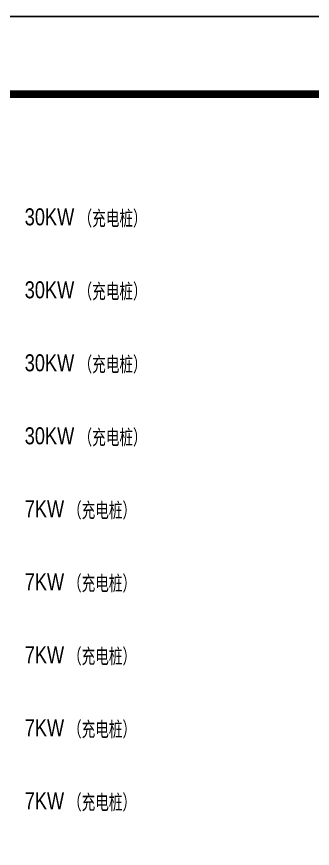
# Model space of a CAD drawing. Extents: x -809667 to 586099, y 3084146 to 3634412.
# Drawn here: x 381450.2 to 381469.2, y 3087322 to 3087375.6 of the extents above; entities that cross this region are included whole.
import ezdxf

# ---------------------------------------------------------------- set-up
doc = ezdxf.new("R2010")
doc.units = 0
doc.header["$LTSCALE"] = 0.5
doc.layers.add('PUB_TITLE', color=4, linetype='CONTINUOUS')
doc.layers.add('电气系统图', color=6, linetype='CONTINUOUS')
doc.styles.add('ZSDZ', font='XCSG.SHX', dxfattribs={"width": 0.8, "height": 3.5, "bigfont": 'HZTXT.SHX'})

msp = doc.modelspace()

# ---------------------------------------------------------------- linework, layer by layer
at = {"layer": 'PUB_TITLE', "linetype": 'Continuous'}
msp.add_lwpolyline([(381084.377, 3087078.645), (381504.877, 3087078.645), (381504.877, 3087375.645), (381084.377, 3087375.645)], close=True, dxfattribs=at)
at = {"layer": 'PUB_TITLE', "linetype": 'Continuous', "const_width": 0.5}
msp.add_lwpolyline([(381096.877, 3087083.645), (381499.877, 3087083.645), (381499.877, 3087370.645), (381096.877, 3087370.645)], close=True, dxfattribs=at)

# ---------------------------------------------------------------- texts
at = {"layer": '电气系统图', "color": 2, "style": 'ZSDZ', "width": 0.8}
for s, p in [('30KW', (381450.704, 3087362.176)), ('（充电桩）', (381454.175, 3087362.044)), ('30KW', (381450.704, 3087357.466)), ('（充电桩）', (381454.175, 3087357.334)), ('30KW', (381450.704, 3087352.756)), ('（充电桩）', (381454.175, 3087352.623)), ('30KW', (381450.704, 3087348.045)), ('（充电桩）', (381454.175, 3087347.913)), ('7KW', (381450.704, 3087343.335)), ('（充电桩）', (381453.495, 3087343.202)), ('7KW', (381450.704, 3087338.624)), ('（充电桩）', (381453.495, 3087338.492)), ('7KW', (381450.704, 3087333.914)), ('（充电桩）', (381453.495, 3087333.782)), ('7KW', (381450.704, 3087329.203)), ('（充电桩）', (381453.495, 3087329.071)), ('7KW', (381450.704, 3087324.493)), ('（充电桩）', (381453.495, 3087324.361))]:
    msp.add_text(s, height=1.0967, dxfattribs=at).set_placement(p)

doc.saveas('drawing.dxf')
